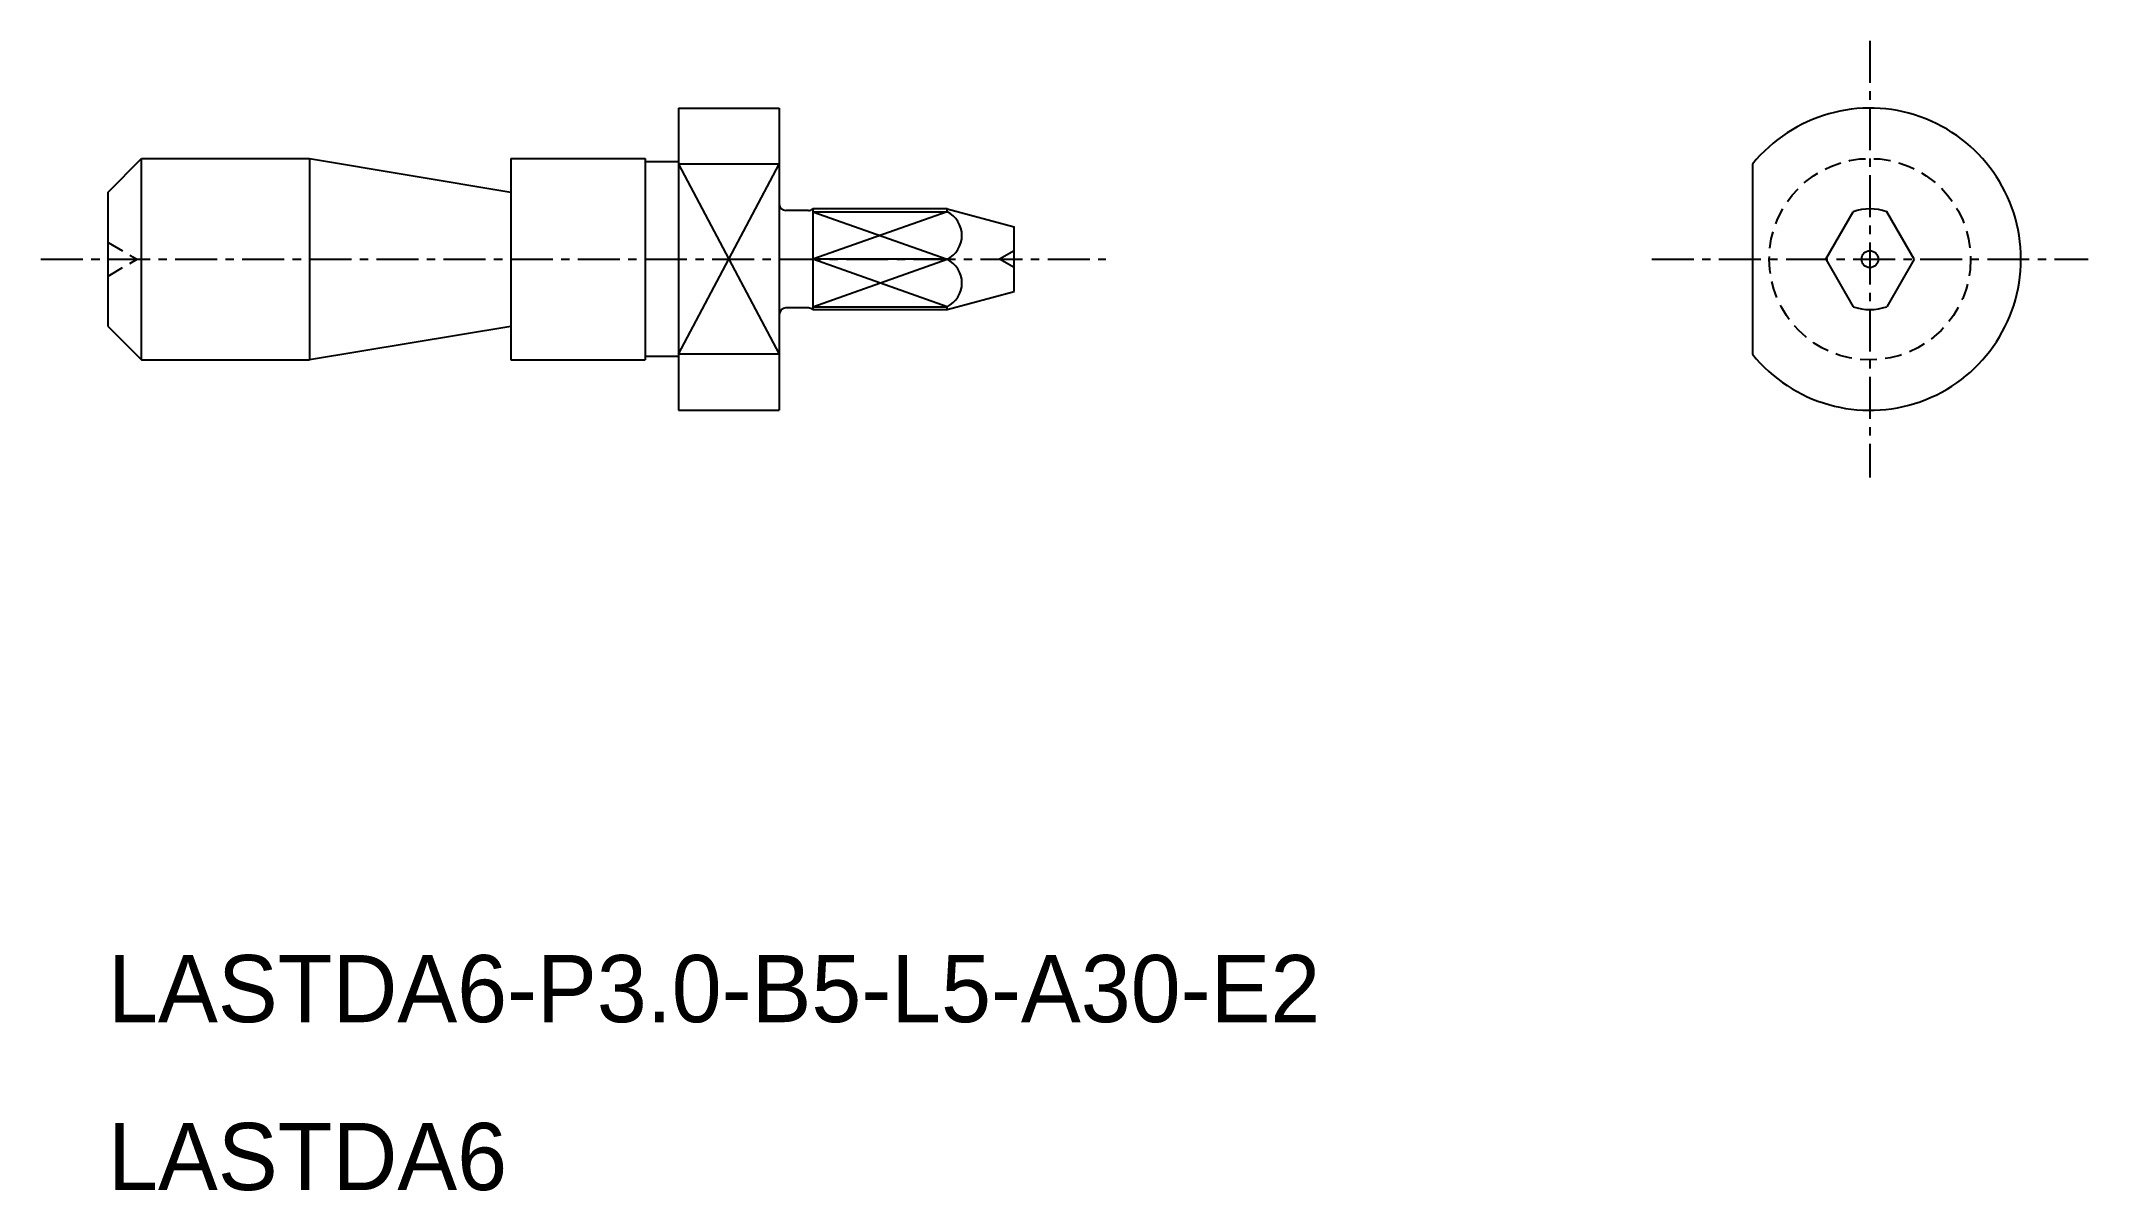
# Model space of a CAD drawing. Extents: x -1668.3 to -1607.3, y -588.3 to -554.1.
import ezdxf

# ---------------------------------------------------------------- set-up
doc = ezdxf.new("R2010")
doc.units = 0
doc.linetypes.add('CENTER', pattern=[2, 1.25, -0.25, 0.25, -0.25])
doc.linetypes.add('DASHED', pattern=[0.75, 0.5, -0.25])
doc.layers.get('0').update_dxf_attribs({"linetype": 'CONTINUOUS'})
doc.layers.add('CENTER', color=1, linetype='CENTER')

msp = doc.modelspace()

# ---------------------------------------------------------------- linework, layer by layer
at = {"color": 7, "linetype": 'CONTINUOUS'}
for p, q in [((-1649.273, -556.091), (-1646.273, -556.091)), ((-1649.273, -556.091), (-1649.273, -565.091)), ((-1646.273, -556.091), (-1646.273, -565.091)), ((-1666.273, -558.591), (-1665.273, -557.591)), ((-1665.273, -557.591), (-1660.273, -557.591)), ((-1660.273, -557.591), (-1660.273, -563.591)), ((-1660.273, -557.591), (-1654.273, -558.591)), ((-1654.273, -557.591), (-1654.273, -563.591)), ((-1654.273, -557.591), (-1650.273, -557.591)), ((-1650.273, -557.591), (-1650.273, -563.591)), ((-1649.273, -557.691), (-1650.273, -557.691)), ((-1617.273, -557.763), (-1617.273, -563.42)), ((-1666.273, -562.591), (-1666.273, -558.591)), ((-1645.405, -559.141), (-1646.073, -559.141)), ((-1645.273, -559.091), (-1645.273, -562.091)), ((-1641.273, -559.091), (-1645.273, -559.091)), ((-1641.273, -559.091), (-1639.273, -559.627)), ((-1641.273, -559.177), (-1641.273, -559.091)), ((-1615.089, -560.591), (-1614.273, -559.177)), ((-1612.456, -560.591), (-1613.273, -559.177)), ((-1639.273, -561.556), (-1639.273, -559.627)), ((-1615.089, -560.591), (-1614.273, -562.006)), ((-1612.456, -560.591), (-1613.273, -562.006)), ((-1641.273, -562.091), (-1639.273, -561.556)), ((-1645.405, -562.041), (-1646.073, -562.041)), ((-1645.273, -562.091), (-1641.273, -562.091)), ((-1641.273, -562.091), (-1641.273, -562.006)), ((-1666.273, -562.591), (-1665.273, -563.591)), ((-1654.273, -562.591), (-1660.273, -563.591)), ((-1665.273, -563.591), (-1660.273, -563.591)), ((-1654.273, -563.591), (-1650.273, -563.591)), ((-1649.273, -563.491), (-1650.273, -563.491)), ((-1649.273, -565.091), (-1646.273, -565.091))]:
    msp.add_line(p, q, dxfattribs=at)
for p, q in [((-1646.273, -557.763), (-1649.273, -557.763)), ((-1645.273, -559.177), (-1641.273, -559.177)), ((-1641.273, -560.591), (-1645.273, -560.591)), ((-1645.273, -562.006), (-1641.273, -562.006)), ((-1646.273, -563.42), (-1649.273, -563.42))]:
    msp.add_line(p, q)
at = {"color": 3, "linetype": 'CONTINUOUS'}
for p, q in [((-1649.273, -557.763), (-1646.273, -563.42)), ((-1649.273, -563.42), (-1646.273, -557.763)), ((-1645.273, -559.177), (-1641.273, -560.591)), ((-1641.273, -559.177), (-1645.273, -560.591)), ((-1645.273, -562.006), (-1641.273, -560.591)), ((-1641.273, -562.006), (-1645.273, -560.591))]:
    msp.add_line(p, q, dxfattribs=at)
at = {"color": 3, "linetype": 'DASHED'}
for p, q in [((-1666.273, -560.091), (-1665.407, -560.591)), ((-1639.273, -560.341), (-1639.706, -560.591)), ((-1666.273, -561.091), (-1665.407, -560.591)), ((-1639.273, -560.841), (-1639.706, -560.591))]:
    msp.add_line(p, q, dxfattribs=at)
msp.add_circle((-1613.773, -560.591), 3, dxfattribs=at)
at = {"color": 7, "linetype": 'CONTINUOUS'}
msp.add_circle((-1613.773, -560.591), 0.25, dxfattribs=at)
for centre, radius, start, end in [((-1613.773, -560.591), 4.5, 218.94244, 141.05756), ((-1646.073, -558.941), 0.2, 180, 270), ((-1645.405, -558.941), 0.2, 270, 311.40962), ((-1613.773, -560.591), 1.5, 70.52878, 109.47122), ((-1646.073, -562.241), 0.2, 90, 180), ((-1645.405, -562.241), 0.2, 48.59038, 90), ((-1613.773, -560.591), 1.5, 250.52878, 289.47122)]:
    msp.add_arc(centre, radius, start, end, dxfattribs=at)
for centre in [(-1641.613, -559.884), (-1641.613, -561.299)]:
    msp.add_arc(centre, 0.784, 295.66227, 64.33773)
at = {"layer": 'CENTER', "color": 1, "linetype": 'CENTER'}
for p, q in [((-1613.773, -554.091), (-1613.773, -567.091)), ((-1668.273, -560.591), (-1636.539, -560.591)), ((-1620.273, -560.591), (-1607.273, -560.591))]:
    msp.add_line(p, q, dxfattribs=at)
at = {"layer": 'CENTER', "color": 7, "linetype": 'CONTINUOUS'}
msp.add_line((-1665.273, -563.591), (-1665.273, -557.591), dxfattribs=at)

# ---------------------------------------------------------------- texts
at = {"color": 7, "linetype": 'CONTINUOUS'}
for s, p in [('LASTDA6-P3.0-B5-L5-A30-E2', (-1666.273, -583.313)), ('LASTDA6', (-1666.273, -588.313))]:
    msp.add_text(s, height=2, dxfattribs=at).set_placement(p)

doc.saveas('drawing.dxf')
